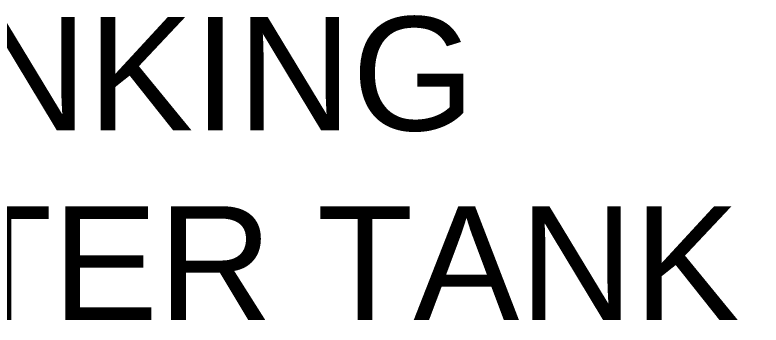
# Model space of a CAD drawing. Header units: metres. Extents: x 0 to 298, y 0 to 162.
# Drawn here: x 174.721 to 176.278, y 126.376 to 127.022 of the extents above; entities that cross this region are included whole.
import ezdxf

# ---------------------------------------------------------------- set-up
doc = ezdxf.new("R2010")
doc.units = ezdxf.units.M
doc.header["$MEASUREMENT"] = 0
doc.styles.get("Standard").update_dxf_attribs({"font": 'arial.ttf', "height": 0.35})
doc.styles.add('working', font='timesbd.ttf', dxfattribs={"height": 0.25})
doc.dimstyles.new('new model', dxfattribs={"dimtxt": 0.25, "dimasz": 0.23, "dimexe": 0.1, "dimexo": 0.1, "dimgap": 0, "dimtad": 0, "dimtoh": 1, "dimzin": 1, "dimdsep": 46, "dimtxsty": 'working', "dimcen": 0.09, "dimse1": 1, "dimse2": 1, "dimclrd": 8, "dimclre": 8, "dimclrt": 3, "dimadec": 1, "dimazin": 0, "dimtfac": 1, "dimtofl": 0, "dimtmove": 0, "dimatfit": 3, "dimfxl": 0, "dimtolj": 1, "dimtzin": 0, "dimlwd": -1, "dimlwe": -1, "dimarcsym": 0})

# ---------------------------------------------------------------- blocks, each defined once
blk = doc.blocks.new('*D31')
at = {"color": 8}
for p, q in [((173.0003, 128.0341), (173.0003, 126.6674)), ((173.0003, 124.6773), (173.0003, 126.044))]:
    blk.add_line(p, q, dxfattribs=at)
at = {"color": 8, "lineweight": 35}
for points in [[(172.9619, 128.0341), (173.0386, 128.0341), (173.0003, 128.2641)], [(172.9619, 124.6773), (173.0386, 124.6773), (173.0003, 124.4473)]]:
    blk.add_solid(points, dxfattribs=at)
at = {"layer": 'Defpoints', "color": 0, "lineweight": 35}
for p in [(201.1052, 128.2641), (173.0003, 124.4473), (201.1052, 124.4473)]:
    blk.add_point(p, dxfattribs=at)
at = {"color": 3, "insert": (173.0003, 126.3557), "char_height": 0.25, "attachment_point": 5, "rotation": 90, "style": 'working'}
blk.add_mtext('\\A1;3.82', dxfattribs=at)
blk = doc.blocks.new('*D32')
at = {"color": 8}
for p, q in [((173.437, 128.0341), (173.437, 127.2658)), ((173.437, 125.8773), (173.437, 126.6455))]:
    blk.add_line(p, q, dxfattribs=at)
at = {"color": 8, "lineweight": 35}
for points in [[(173.3987, 128.0341), (173.4753, 128.0341), (173.437, 128.2641)], [(173.3987, 125.8773), (173.4753, 125.8773), (173.437, 125.6473)]]:
    blk.add_solid(points, dxfattribs=at)
at = {"layer": 'Defpoints', "color": 0, "lineweight": 35}
for p in [(201.1052, 128.2641), (173.437, 125.6473), (201.1052, 125.6473)]:
    blk.add_point(p, dxfattribs=at)
at = {"color": 3, "insert": (173.437, 126.9557), "char_height": 0.25, "attachment_point": 5, "rotation": 90, "style": 'working'}
blk.add_mtext('\\A1;2.62', dxfattribs=at)

msp = doc.modelspace()

# ---------------------------------------------------------------- texts
at = {"insert": (174.06438, 127.01838), "char_height": 0.2367961, "width": 2.4278445, "attachment_point": 1}
msp.add_mtext('DRINKING WATER TANK ', dxfattribs=at)

# ---------------------------------------------------------------- dimensions: what is measured, and where the dimension line sits
for base, p2, picture, middle in [((173.00027, 124.44727), (201.10523, 124.44727), '*D31', (173.00027, 126.35567)), ((173.43701, 125.64727), (201.10523, 125.64727), '*D32', (173.43701, 126.95567))]:
    dim = msp.add_linear_dim(base=base, p1=(201.10523, 128.26408), p2=p2, angle=90, dimstyle='new model', override={"dimpost": '\\X'})
    dim.commit()
    dim.dimension.update_dxf_attribs({"geometry": picture, "text_midpoint": middle})

doc.saveas('drawing.dxf')
